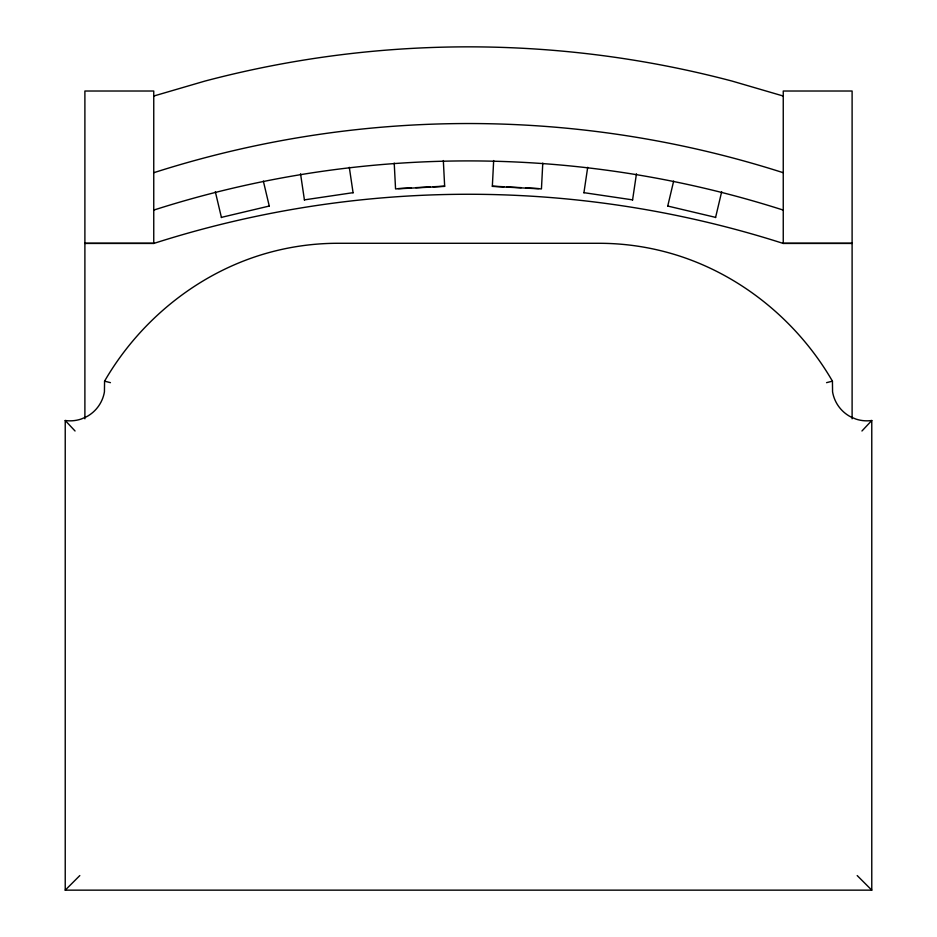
<?xml version="1.0" encoding="UTF-8"?>
<svg xmlns="http://www.w3.org/2000/svg" width="937" height="937" viewBox="0 0 937 937"><rect width="100%" height="100%" fill="white"/><g stroke="black" fill="none" stroke-linecap="round" stroke-linejoin="round"><path stroke-width="1.41" d="M493.67 160.543L492.335 186.381L541.445 188.923L542.781 163.085M832.431 381.148L832.571 391.853A34.774 34.774 0 0 0 850.913 416.977L855.868 419.062A34.774 34.774 0 0 0 871.773 420.502L871.773 890.15L65.227 890.15L65.227 420.502A34.774 34.774 0 0 0 81.132 419.062L86.087 416.977A34.774 34.774 0 0 0 104.429 391.853L104.569 381.148C140.269 319.458 199.78 271.613 268.755 252.65A260.252 260.252 0 0 1 337.859 243.28L599.141 243.292A260.252 260.252 0 0 1 668.245 252.65C737.22 271.601 796.731 319.458 832.431 381.148L826.563 382.659M583.903 192.881L587.698 167.29M632.557 200.096L636.457 173.778M667.694 206.257L673.656 181.075M715.552 217.595L721.677 191.71M861.946 430.997L871.773 420.502M65.227 890.15L79.809 875.568M153.75 96.031L204.91 81.086A1031.801 1031.801 0 0 1 732.09 81.086L783.25 96.031M221.401 217.372L269.259 206.046M304.408 199.874L353.062 192.671M398.424 188.548L411.425 187.88M415.759 187.658L430.212 186.908M433.093 186.756L444.653 186.158M84.892 243.292L153.75 243.292M783.25 243.292L852.108 243.292M84.892 243.444L153.75 243.444A1031.801 1031.801 0 0 1 783.25 243.444L852.108 243.444M492.347 186.158L503.907 186.756M506.788 186.908L521.241 187.658M525.575 187.88L538.576 188.548M583.938 192.671L632.592 199.874M667.741 206.046L715.599 217.372M104.569 381.148L110.437 382.659M857.191 875.568L871.773 890.15M65.227 420.502L75.054 430.997M263.344 181.075L269.306 206.257M215.323 191.71L221.448 217.595M349.302 167.29L353.097 192.881M300.543 173.778L304.443 200.096M443.33 160.543L444.665 186.381L395.555 188.923L394.219 163.085M852.108 418.804L852.108 91.018L783.25 91.018L783.25 243.444M153.75 243.444L153.75 91.018L84.892 91.018L84.892 418.804M153.75 172.713A1031.801 1031.801 0 0 1 783.25 172.713M153.75 210.087A1031.801 1031.801 0 0 1 783.25 210.087"/></g></svg>
